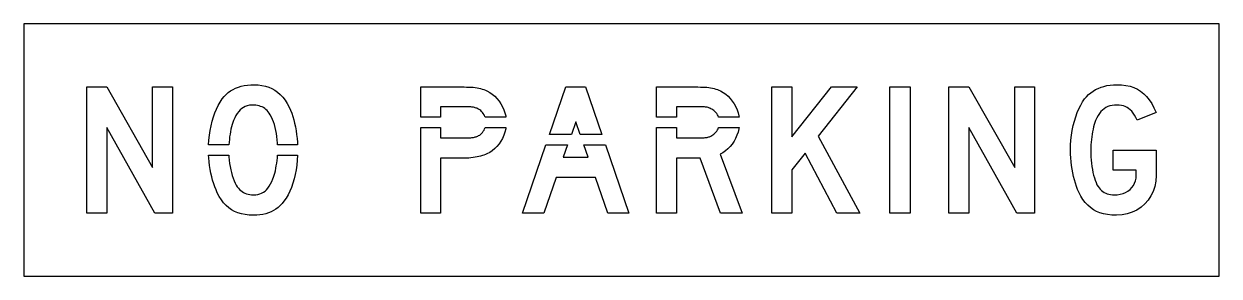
# Model space of a CAD drawing. Extents: x 0 to 57, y 0 to 12.
import ezdxf

# ---------------------------------------------------------------- set-up
doc = ezdxf.new("R2010")
doc.units = 0
doc.layers.add('CUT', color=7, linetype='Continuous')
doc.layers.add('OUTSIDE', color=1, linetype='Continuous')

msp = doc.modelspace()

# ---------------------------------------------------------------- linework, layer by layer
at = {"layer": 'CUT'}
for points in [[(3.0023, 3), (3.0023, 9), (3.9497, 9), (6.1391, 5.1684), (6.1391, 9), (7.0865, 9), (7.0865, 3), (6.2441, 3), (3.9497, 7.0632), (3.9497, 3)], [(12.015, 6.9342), (11.982, 7.0746), (11.9448, 7.209), (11.9028, 7.3368), (11.856, 7.4568), (11.805, 7.5696), (11.7492, 7.6734), (11.7006, 7.749), (11.6502, 7.8162), (11.598, 7.8762), (11.5422, 7.9296), (11.484, 7.9758), (11.4228, 8.016), (11.358, 8.0496), (11.289, 8.0778), (11.2164, 8.1), (11.139, 8.1174), (11.0568, 8.1294), (10.9698, 8.1366), (10.8576, 8.1366), (10.752, 8.1264), (10.653, 8.1048), (10.56, 8.0724), (10.473, 8.0286), (10.3914, 7.9734), (10.3146, 7.9074), (10.2432, 7.8294), (10.1766, 7.74), (10.1142, 7.6386), (10.056, 7.5252), (10.0014, 7.3998), (9.966, 7.3068), (9.9336, 7.2066), (9.9036, 7.0998), (9.876, 6.9876), (9.852, 6.8706), (9.8304, 6.75), (9.8124, 6.6264), (9.7974, 6.5004), (9.7854, 6.3726), (9.7774, 6.251), (8.8078, 6.251), (8.8224, 6.4746), (8.8476, 6.7086), (8.8818, 6.936), (8.9256, 7.1562), (8.9778, 7.3686), (9.0384, 7.572), (9.1074, 7.7658), (9.1836, 7.9494), (9.267, 8.1222), (9.3576, 8.283), (9.4542, 8.4318), (9.5466, 8.5422), (9.6444, 8.6424), (9.7476, 8.7324), (9.8574, 8.8122), (9.9738, 8.8818), (10.0962, 8.9424), (10.2264, 8.9928), (10.3632, 9.0336), (10.5084, 9.0654), (10.6608, 9.0876), (10.8216, 9.1008), (10.9914, 9.105), (11.1756, 9.0984), (11.3514, 9.0768), (11.5176, 9.0414), (11.6748, 8.9904), (11.8242, 8.925), (11.9646, 8.8446), (12.0978, 8.7486), (12.2232, 8.6376), (12.3414, 8.5104), (12.4524, 8.367), (12.5562, 8.2074), (12.6546, 8.0316), (12.7152, 7.8954), (12.7716, 7.7502), (12.8232, 7.5972), (12.87, 7.4364), (12.912, 7.2696), (12.9492, 7.0974), (12.9804, 6.9198), (13.0068, 6.7386), (13.0272, 6.5544), (13.0422, 6.3672), (13.0477, 6.251), (12.0999, 6.251), (12.0966, 6.3204), (12.0834, 6.4806), (12.0654, 6.6366), (12.0426, 6.7878)], [(21.8719, 7.7838), (21.8305, 7.8312), (21.7849, 7.8744), (21.7369, 7.9134), (21.6853, 7.9476), (21.6445, 7.9674), (21.6055, 7.9842), (21.5671, 7.9992), (21.5287, 8.0118), (21.4897, 8.0226), (21.4489, 8.0316), (21.4051, 8.0388), (21.3583, 8.0442), (21.3067, 8.0478), (21.2497, 8.0508), (21.1873, 8.052), (21.1171, 8.0526), (19.8751, 8.0526), (19.8751, 7.5668), (18.9277, 7.5668), (18.9277, 9), (20.9911, 9), (21.1087, 8.9988), (21.2197, 8.9964), (21.3247, 8.991), (21.4243, 8.9838), (21.5191, 8.9736), (21.6091, 8.9604), (21.6955, 8.9442), (21.7783, 8.925), (21.8581, 8.9022), (21.9355, 8.8758), (22.0111, 8.8452), (22.0855, 8.8104), (22.2145, 8.7396), (22.3369, 8.6544), (22.4521, 8.556), (22.5595, 8.4462), (22.6579, 8.3262), (22.7461, 8.1972), (22.8235, 8.061), (22.8889, 7.9188), (22.9411, 7.7712), (22.9801, 7.6212), (22.9884, 7.5668), (21.9959, 7.5668), (21.9727, 7.6224), (21.9433, 7.6788), (21.9097, 7.7328)], [(26.7902, 9), (27.5654, 6.7457), (26.534, 6.7457), (26.327, 7.3368), (26.1128, 6.7457), (25.0678, 6.7457), (25.8428, 9)], [(32.9571, 7.8312), (32.9091, 7.8744), (32.8563, 7.9134), (32.8005, 7.9476), (32.7645, 7.9674), (32.7309, 7.9842), (32.6973, 7.9992), (32.6631, 8.0118), (32.6277, 8.0226), (32.5899, 8.0316), (32.5485, 8.0388), (32.5029, 8.0442), (32.4513, 8.0478), (32.3931, 8.0508), (32.3271, 8.052), (32.2533, 8.0526), (31.1163, 8.0526), (31.1163, 7.5668), (30.1689, 7.5668), (30.1689, 9), (32.1477, 9), (32.2605, 8.9988), (32.3679, 8.9964), (32.4693, 8.991), (32.5665, 8.9838), (32.6589, 8.9736), (32.7477, 8.9604), (32.8329, 8.9442), (32.9151, 8.925), (32.9943, 8.9022), (33.0717, 8.8758), (33.1473, 8.8452), (33.2217, 8.8104), (33.3501, 8.7396), (33.4713, 8.6544), (33.5853, 8.556), (33.6903, 8.4462), (33.7857, 8.3262), (33.8715, 8.1972), (33.9459, 8.061), (34.0089, 7.9188), (34.0593, 7.7712), (34.0965, 7.6212), (34.1046, 7.5668), (33.1315, 7.5668), (33.1071, 7.6224), (33.0765, 7.6788), (33.0417, 7.7328), (33.0015, 7.7838)], [(35.6734, 3), (35.6734, 9), (36.6208, 9), (36.6208, 6.621), (38.5156, 9), (39.7366, 9), (37.8838, 6.663), (39.8626, 3), (38.7682, 3), (37.2526, 5.8422), (36.6208, 5.0634), (36.6208, 3)], [(41.3045, 3), (41.3045, 9), (42.2729, 9), (42.2729, 3)], [(44.1144, 9), (45.0618, 9), (47.2512, 5.1684), (47.2512, 9), (48.1986, 9), (48.1986, 3), (47.3562, 3), (45.0618, 7.0632), (45.0618, 3), (44.1144, 3)], [(53.6179, 3.6114), (53.4613, 3.4314), (53.2819, 3.2748), (53.0809, 3.1428), (52.8613, 3.0366), (52.6237, 2.9592), (52.3705, 2.9112), (52.1035, 2.895), (51.8845, 2.9016), (51.6811, 2.9232), (51.4921, 2.9592), (51.3163, 3.0102), (51.1537, 3.0762), (51.0031, 3.1578), (50.8639, 3.2556), (50.7355, 3.369), (50.6173, 3.4986), (50.5075, 3.645), (50.4067, 3.8088), (50.3137, 3.9894), (50.2531, 4.1256), (50.1967, 4.269), (50.1445, 4.4202), (50.0977, 4.578), (50.0557, 4.7418), (50.0191, 4.9104), (49.9873, 5.0838), (49.9615, 5.2602), (49.9405, 5.4402), (49.9261, 5.622), (49.9171, 5.8056), (49.9135, 5.9892), (49.9195, 6.231), (49.9357, 6.4698), (49.9627, 6.7056), (49.9993, 6.936), (50.0455, 7.1598), (50.1007, 7.3764), (50.1637, 7.5834), (50.2351, 7.7796), (50.3137, 7.9644), (50.3989, 8.1354), (50.4901, 8.2914), (50.5873, 8.4318), (50.6803, 8.538), (50.7787, 8.6352), (50.8837, 8.7234), (50.9953, 8.8026), (51.1129, 8.8728), (51.2377, 8.934), (51.3685, 8.9862), (51.5059, 9.0288), (51.6505, 9.0624), (51.8011, 9.0858), (51.9595, 9.1002), (52.1245, 9.105), (52.3483, 9.0972), (52.5571, 9.0726), (52.7515, 9.0312), (52.9327, 8.9718), (53.1013, 8.8944), (53.2585, 8.7972), (53.4043, 8.6808), (53.5405, 8.544), (53.6665, 8.3856), (53.7847, 8.2062), (53.8945, 8.004), (53.9977, 7.779), (53.0929, 7.4208), (53.0293, 7.5456), (52.9657, 7.6566), (52.8997, 7.755), (52.8325, 7.8408), (52.7617, 7.914), (52.6873, 7.9764), (52.6087, 8.0274), (52.5253, 8.0682), (52.4353, 8.0988), (52.3393, 8.1204), (52.2361, 8.133), (52.1245, 8.1366), (52.0069, 8.1324), (51.8959, 8.1186), (51.7915, 8.0958), (51.6937, 8.0628), (51.6019, 8.0196), (51.5167, 7.9656), (51.4363, 7.9008), (51.3619, 7.8252), (51.2923, 7.737), (51.2281, 7.6374), (51.1687, 7.5252), (51.1135, 7.3998), (51.0781, 7.3068), (51.0457, 7.2066), (51.0157, 7.0998), (50.9881, 6.9876), (50.9641, 6.8706), (50.9425, 6.75), (50.9245, 6.6264), (50.9095, 6.5004), (50.8975, 6.3726), (50.8891, 6.2448), (50.8837, 6.1164), (50.8819, 5.9892), (50.8843, 5.832), (50.8909, 5.6748), (50.9017, 5.52), (50.9167, 5.367), (50.9353, 5.2182), (50.9587, 5.0736), (50.9857, 4.9344), (51.0163, 4.8012), (51.0511, 4.6752), (51.0895, 4.557), (51.1315, 4.4472), (51.1771, 4.3476), (51.2263, 4.2672), (51.2785, 4.1946), (51.3349, 4.1298), (51.3943, 4.0722), (51.4579, 4.0218), (51.5245, 3.9792), (51.5947, 3.9432), (51.6679, 3.9138), (51.7453, 3.8916), (51.8263, 3.8754), (51.9103, 3.8664), (51.9979, 3.8634), (52.1467, 3.8712), (52.2877, 3.894), (52.4203, 3.9312), (52.5421, 3.9816), (52.6537, 4.0452), (52.7533, 4.1208), (52.8403, 4.2084), (52.9135, 4.3062), (52.9717, 4.4136), (53.0149, 4.5306), (53.0413, 4.656), (53.0509, 4.7892), (53.0509, 5.0424), (51.9559, 5.0424), (51.9559, 5.9892), (53.9977, 5.9892), (53.9977, 4.7892), (53.9815, 4.5222), (53.9335, 4.269), (53.8561, 4.0314), (53.7499, 3.8118)], [(22.5595, 6.171), (22.4521, 6.0636), (22.3369, 5.9682), (22.2145, 5.8872), (22.0855, 5.8212), (22.0153, 5.7906), (21.9415, 5.7618), (21.8641, 5.7348), (21.7831, 5.7102), (21.6979, 5.688), (21.6091, 5.6682), (21.5167, 5.6514), (21.4195, 5.637), (21.3187, 5.6256), (21.2137, 5.6172), (21.1045, 5.6124), (20.9911, 5.6106), (19.8751, 5.6106), (19.8751, 3), (18.9277, 3), (18.9277, 7.0648), (19.8751, 7.0648), (19.8751, 6.579), (21.1171, 6.579), (21.1873, 6.5796), (21.2497, 6.5808), (21.3067, 6.5838), (21.3583, 6.5874), (21.4051, 6.5928), (21.4489, 6.6), (21.4897, 6.609), (21.5287, 6.6192), (21.5671, 6.6324), (21.6055, 6.6474), (21.6445, 6.6642), (21.6853, 6.684), (21.7369, 6.714), (21.7849, 6.75), (21.8305, 6.792), (21.8719, 6.8388), (21.9097, 6.8898), (21.9433, 6.945), (21.9727, 7.0026), (21.9973, 7.0632), (21.9978, 7.0648), (22.9895, 7.0648), (22.9801, 7.002), (22.9411, 6.8484), (22.8889, 6.699), (22.8235, 6.555), (22.7461, 6.4182), (22.6579, 6.2898)], [(31.1163, 6.579), (32.2533, 6.579), (32.3229, 6.5796), (32.3859, 6.5808), (32.4423, 6.5838), (32.4933, 6.5874), (32.5395, 6.5928), (32.5821, 6.6), (32.6217, 6.609), (32.6583, 6.6192), (32.6943, 6.6324), (32.7291, 6.6474), (32.7645, 6.6642), (32.8005, 6.684), (32.8563, 6.7182), (32.9091, 6.7572), (32.9571, 6.8004), (33.0015, 6.8478), (33.0417, 6.8988), (33.0765, 6.9528), (33.1071, 7.0092), (33.1315, 7.0648), (34.1053, 7.0648), (34.0959, 7.002), (34.0593, 6.8478), (34.0083, 6.6984), (33.9447, 6.5538), (33.8691, 6.4158), (33.7815, 6.2856), (33.6837, 6.165), (33.5763, 6.0546), (33.4593, 5.9562), (33.3339, 5.871), (33.2007, 5.8002), (34.2531, 3), (33.2217, 3), (32.2533, 5.6106), (31.1163, 5.6106), (31.1163, 3), (30.1689, 3), (30.1689, 7.0648), (31.1163, 7.0648)], [(12.8262, 4.4154), (12.7578, 4.2192), (12.681, 4.0356), (12.5964, 3.8646), (12.5028, 3.7086), (12.4014, 3.5682), (12.3144, 3.4578), (12.2208, 3.3576), (12.1212, 3.2676), (12.0156, 3.1878), (11.904, 3.1182), (11.7858, 3.0576), (11.6616, 3.0072), (11.5314, 2.9664), (11.3952, 2.9346), (11.2524, 2.9124), (11.1036, 2.8992), (10.9488, 2.895), (10.7448, 2.9016), (10.5534, 2.9232), (10.3746, 2.9586), (10.2066, 3.0096), (10.05, 3.075), (9.9042, 3.1554), (9.7686, 3.2514), (9.642, 3.3624), (9.525, 3.4896), (9.4164, 3.633), (9.3156, 3.7926), (9.2226, 3.9684), (9.1614, 4.1004), (9.1038, 4.2438), (9.0504, 4.3968), (9.0012, 4.5576), (8.9568, 4.7262), (8.9172, 4.9002), (8.8836, 5.0784), (8.8548, 5.2596), (8.832, 5.4426), (8.8152, 5.6262), (8.8083, 5.749), (9.7768, 5.749), (9.7806, 5.673), (9.7932, 5.5164), (9.8112, 5.3616), (9.8346, 5.2104), (9.8622, 5.0634), (9.8946, 4.9212), (9.9324, 4.7856), (9.9744, 4.6572), (10.0212, 4.5372), (10.0722, 4.4268), (10.128, 4.3266), (10.1766, 4.251), (10.2282, 4.1826), (10.2828, 4.1208), (10.341, 4.0656), (10.4022, 4.0176), (10.4676, 3.9762), (10.5366, 3.9414), (10.6098, 3.9132), (10.6878, 3.891), (10.77, 3.8754), (10.857, 3.8664), (10.9488, 3.8634), (11.0562, 3.8682), (11.1564, 3.8826), (11.2506, 3.9078), (11.3388, 3.9426), (11.4216, 3.9882), (11.499, 4.0446), (11.5716, 4.1118), (11.64, 4.1904), (11.7042, 4.2804), (11.7642, 4.3824), (11.8212, 4.4958), (11.8752, 4.6212), (11.9064, 4.7052), (11.9364, 4.8), (11.9646, 4.9032), (11.9916, 5.013), (12.0162, 5.1294), (12.0384, 5.25), (12.0582, 5.3736), (12.075, 5.499), (12.0888, 5.6244), (12.0983, 5.749), (13.0491, 5.749), (13.035, 5.5176), (13.0116, 5.2854), (12.9786, 5.0574), (12.9366, 4.836), (12.8856, 4.6212)], [(25.7168, 5.6526), (26.9168, 5.6526), (26.7098, 6.2437), (27.7381, 6.2437), (28.8536, 3), (27.8432, 3), (27.2534, 4.6842), (25.3796, 4.6842), (24.7904, 3), (23.78, 3), (24.8952, 6.2437), (25.9309, 6.2437)]]:
    msp.add_lwpolyline(points, close=True, dxfattribs=at)
at = {"layer": 'OUTSIDE'}
msp.add_lwpolyline([(0, 0), (57, 0), (57, 12), (0, 12)], close=True, dxfattribs=at)

doc.saveas('drawing.dxf')
